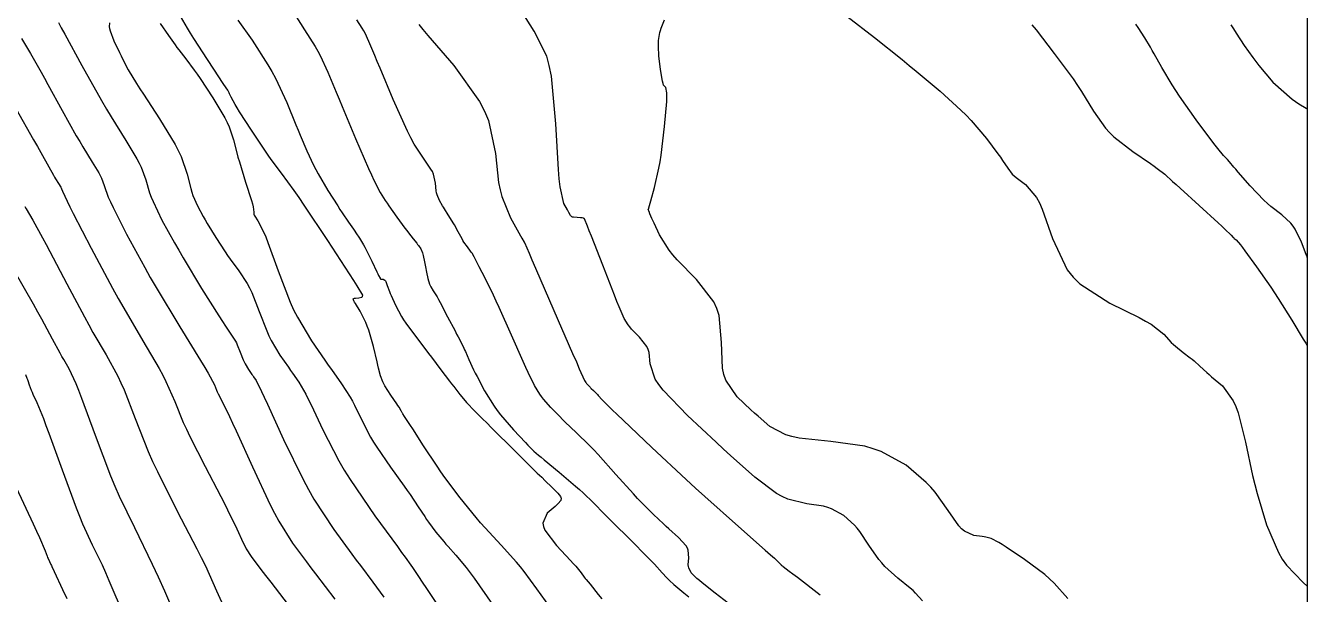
# Model space of a CAD drawing. Header units: metres. Extents: x 837117 to 838479, y 1189012 to 1191015.
# Drawn here: x 838338.2 to 838476.5, y 1189396.8 to 1189458.2 of the extents above; entities that cross this region are included whole.
import ezdxf

# ---------------------------------------------------------------- set-up
doc = ezdxf.new("R2010")
doc.units = ezdxf.units.M
doc.header["$LTSCALE"] = 0.3
for name, color, linetype in [('COTAS 10', 1, 'Continuous'), ('COTAS INT', 252, 'Continuous'), ('MARCO IMP', 130, 'Continuous')]:
    doc.layers.add(name, color=color, linetype=linetype)

msp = doc.modelspace()

# ---------------------------------------------------------------- linework, layer by layer
at = {"layer": 'COTAS 10'}
for points in [[(838352.72, 1189458.42), (838353.6, 1189457.13), (838354.31, 1189456.11), (838354.51, 1189455.83), (838354.72, 1189455.56), (838355.47, 1189454.6), (838356.39, 1189453.38), (838356.7, 1189452.94), (838357.03, 1189452.46), (838358.4, 1189450.37), (838359.67, 1189448.23), (838359.93, 1189447.72), (838360.15, 1189447.25), (838360.63, 1189445.85), (838360.97, 1189444.45), (838361.1, 1189443.97), (838361.25, 1189443.46), (838361.93, 1189441.28), (838362.55, 1189439.31), (838362.66, 1189438.93), (838362.74, 1189438.61), (838362.81, 1189438.02), (838362.81, 1189437.79), (838362.85, 1189437.7), (838362.91, 1189437.59), (838363.26, 1189437.1), (838363.87, 1189435.92), (838364.09, 1189435.38), (838364.34, 1189434.75), (838365.43, 1189431.71), (838366.73, 1189428.33), (838367.11, 1189427.49), (838367.51, 1189426.69), (838369.03, 1189424.15), (838370.49, 1189422.04), (838370.85, 1189421.52), (838371.2, 1189421.03), (838372.28, 1189419.48), (838373.2, 1189418.04), (838373.45, 1189417.62), (838373.68, 1189417.19), (838374.48, 1189415.56), (838375.41, 1189413.75), (838375.73, 1189413.21), (838376.08, 1189412.65), (838377.57, 1189410.49), (838379.03, 1189408.45), (838379.37, 1189407.97), (838379.68, 1189407.53), (838380.55, 1189406.22), (838381.25, 1189405.15), (838381.46, 1189404.85), (838381.67, 1189404.56), (838382.47, 1189403.49), (838383.31, 1189402.46), (838383.54, 1189402.19), (838383.77, 1189401.92), (838384.62, 1189401), (838385.74, 1189399.65), (838386.15, 1189399.1), (838386.6, 1189398.49), (838388.57, 1189395.65)], [(838380.62, 1189458.31), (838381.06, 1189457.77), (838381.6, 1189457.13), (838384.38, 1189453.86), (838387.16, 1189449.97), (838387.7, 1189448.94), (838388.14, 1189447.92), (838388.91, 1189444.38), (838389.23, 1189441.22), (838389.39, 1189440.45), (838389.58, 1189439.72), (838390.51, 1189437.42), (838391.42, 1189435.79), (838391.59, 1189435.48), (838391.73, 1189435.22), (838391.97, 1189434.81), (838391.98, 1189434.78), (838391.99, 1189434.78), (838391.99, 1189434.77), (838392.01, 1189434.74), (838392.51, 1189433.59), (838392.82, 1189432.88), (838393.2, 1189432), (838395.2, 1189427.4), (838397.22, 1189422.77), (838397.62, 1189421.87), (838397.94, 1189421.13), (838398.51, 1189419.85), (838398.64, 1189419.65), (838398.68, 1189419.59), (838398.72, 1189419.54), (838398.89, 1189419.34), (838399.1, 1189419.13), (838399.16, 1189419.06), (838399.23, 1189419), (838399.48, 1189418.76), (838399.79, 1189418.46), (838399.89, 1189418.35), (838399.99, 1189418.24), (838400.41, 1189417.78), (838401.5, 1189416.68), (838402.03, 1189416.17), (838402.66, 1189415.56), (838405.76, 1189412.62), (838409.47, 1189409.16), (838410.49, 1189408.23), (838411.5, 1189407.31), (838415.12, 1189404.08), (838418.01, 1189401.53), (838418.56, 1189401.04), (838419, 1189400.65), (838419.7, 1189400), (838419.7, 1189399.96), (838419.71, 1189399.95), (838419.72, 1189399.94), (838419.77, 1189399.89), (838419.83, 1189399.85), (838419.87, 1189399.83), (838419.94, 1189399.78), (838420.6, 1189399.28), (838420.99, 1189398.99), (838421.47, 1189398.62), (838423.95, 1189396.71)], [(838476.51, 1189433.13), (838476.49, 1189433.2), (838476.38, 1189433.46), (838475.89, 1189434.78), (838475.21, 1189436.2), (838474.98, 1189436.53), (838474.74, 1189436.84), (838473.75, 1189437.73), (838472.57, 1189438.65), (838472.21, 1189438.98), (838471.83, 1189439.34), (838470.35, 1189440.89), (838469.05, 1189442.35), (838468.79, 1189442.66), (838468.57, 1189442.91), (838468.1, 1189443.47), (838467.89, 1189443.73), (838467.83, 1189443.81), (838467.76, 1189443.88), (838467.48, 1189444.15), (838466.85, 1189444.9), (838466.56, 1189445.28), (838466.21, 1189445.74), (838464.53, 1189448.01), (838462.73, 1189450.55), (838462.32, 1189451.18), (838461.93, 1189451.77), (838460.82, 1189453.65), (838459.99, 1189455.15), (838459.78, 1189455.51), (838459.59, 1189455.85), (838458.96, 1189456.87), (838458.26, 1189457.96), (838458.01, 1189458.34)], [(838338.1, 1189438.65), (838338.25, 1189438.38), (838338.95, 1189437.17), (838340.01, 1189435.26), (838340.39, 1189434.55), (838340.81, 1189433.77), (838342.62, 1189430.3), (838344.52, 1189426.72), (838344.99, 1189425.85), (838345.44, 1189425.05), (838346.87, 1189422.62), (838348.12, 1189420.32), (838348.46, 1189419.59), (838348.8, 1189418.83), (838349.99, 1189415.75), (838351.41, 1189412.19), (838351.89, 1189411.12), (838352.4, 1189410.02), (838354.55, 1189405.75), (838356.66, 1189401.69), (838357.14, 1189400.73), (838357.58, 1189399.83), (838358.8, 1189397.15), (838359.72, 1189395.1)]]:
    msp.add_lwpolyline(points, dxfattribs=at)
at = {"layer": 'COTAS INT'}
for points in [[(838394.75, 1189395.42), (838393.36, 1189397.36), (838392, 1189399.23), (838391.58, 1189399.74), (838391.16, 1189400.25), (838389.51, 1189402.07), (838387.77, 1189403.95), (838387.29, 1189404.5), (838386.81, 1189405.06), (838385.09, 1189407.18), (838383.44, 1189409.38), (838383, 1189409.99), (838382.58, 1189410.6), (838381.12, 1189412.8), (838379.96, 1189414.63), (838379.73, 1189415), (838379.52, 1189415.32), (838379.09, 1189415.97), (838378.91, 1189416.24), (838378.86, 1189416.31), (838378.82, 1189416.37), (838378.71, 1189416.59), (838378.48, 1189416.98), (838378.37, 1189417.15), (838378.24, 1189417.34), (838377.61, 1189418.27), (838376.96, 1189419.26), (838376.83, 1189419.5), (838376.72, 1189419.72), (838376.47, 1189420.37), (838376.27, 1189421.19), (838376.2, 1189421.51), (838376.11, 1189421.88), (838375.71, 1189423.54), (838375.21, 1189425.3), (838375.06, 1189425.73), (838374.9, 1189426.12), (838374.29, 1189427.33), (838373.79, 1189428.16), (838373.69, 1189428.32), (838373.62, 1189428.46), (838373.54, 1189428.69), (838373.67, 1189428.73), (838373.72, 1189428.74), (838373.79, 1189428.75), (838374.13, 1189428.79), (838374.45, 1189428.86), (838374.5, 1189428.89), (838374.55, 1189428.92), (838374.58, 1189429.07), (838373.96, 1189430.08), (838373.59, 1189430.65), (838373.14, 1189431.36), (838370.79, 1189434.96), (838368.26, 1189438.78), (838367.69, 1189439.62), (838367.18, 1189440.36), (838365.81, 1189442.24), (838364.7, 1189443.72), (838364.35, 1189444.2), (838363.99, 1189444.73), (838362.55, 1189446.88), (838361.27, 1189448.88), (838361.01, 1189449.3), (838360.8, 1189449.66), (838360.35, 1189450.46), (838360.19, 1189450.83), (838360.15, 1189450.92), (838360.11, 1189450.99), (838359.99, 1189451.2), (838359.59, 1189451.81), (838359.37, 1189452.13), (838359.11, 1189452.53), (838357.81, 1189454.52), (838356.35, 1189456.79), (838355.99, 1189457.36), (838355.66, 1189457.9), (838354.65, 1189459.63)], [(838366.74, 1189460.17), (838368.27, 1189457.71), (838369.43, 1189455.92), (838369.71, 1189455.43), (838369.98, 1189454.94), (838370.81, 1189453.17), (838371.7, 1189450.99), (838372.02, 1189450.25), (838372.35, 1189449.44), (838373.8, 1189446), (838375.19, 1189442.75), (838375.5, 1189442.07), (838375.77, 1189441.49), (838376.45, 1189440.15), (838377, 1189439.3), (838377.19, 1189439.02), (838377.39, 1189438.72), (838378.25, 1189437.49), (838379.11, 1189436.31), (838379.31, 1189436.04), (838379.49, 1189435.8), (838380.02, 1189435.14), (838380.4, 1189434.67), (838380.49, 1189434.55), (838380.58, 1189434.44), (838380.82, 1189434.07), (838381.01, 1189433.65), (838381.06, 1189433.5), (838381.1, 1189433.35), (838381.23, 1189432.68), (838381.36, 1189431.94), (838381.4, 1189431.75), (838381.43, 1189431.55), (838381.58, 1189430.87), (838381.77, 1189430.27), (838381.83, 1189430.12), (838381.9, 1189429.98), (838382.16, 1189429.55), (838382.58, 1189428.89), (838382.75, 1189428.61), (838382.93, 1189428.28), (838383.73, 1189426.74), (838384.53, 1189425.2), (838384.7, 1189424.87), (838384.85, 1189424.58), (838385.21, 1189423.89), (838385.46, 1189423.36), (838385.55, 1189423.18), (838385.64, 1189422.98), (838386.02, 1189422.12), (838386.53, 1189421.02), (838386.71, 1189420.66), (838386.9, 1189420.29), (838387.71, 1189418.75), (838388.74, 1189417.09), (838389.07, 1189416.62), (838389.42, 1189416.16), (838390.85, 1189414.51), (838392.13, 1189413.15), (838392.39, 1189412.88), (838392.61, 1189412.65), (838393.03, 1189412.22), (838393.54, 1189411.79), (838393.81, 1189411.57), (838394.13, 1189411.3), (838395.76, 1189409.96), (838397.54, 1189408.45), (838397.96, 1189408.08), (838398.34, 1189407.73), (838399.48, 1189406.63), (838400.66, 1189405.42), (838401.07, 1189405.01), (838401.51, 1189404.56), (838403.45, 1189402.64), (838405.3, 1189400.79), (838405.69, 1189400.39), (838406.04, 1189400.02), (838406.88, 1189399.1), (838407.39, 1189398.53), (838407.52, 1189398.39), (838407.66, 1189398.25), (838408.14, 1189397.84), (838409.23, 1189396.93), (838409.75, 1189396.48)], [(838434.98, 1189396.07), (838434.23, 1189396.9), (838433.96, 1189397.16), (838433.66, 1189397.43), (838432.33, 1189398.51), (838430.93, 1189399.77), (838430.59, 1189400.15), (838430.26, 1189400.54), (838429.2, 1189402.06), (838428.22, 1189403.54), (838427.93, 1189403.9), (838427.63, 1189404.23), (838426.5, 1189405.27), (838425.17, 1189406), (838424.75, 1189406.15), (838424.3, 1189406.28), (838422.5, 1189406.53), (838420.45, 1189407.04), (838419.84, 1189407.32), (838419.23, 1189407.66), (838416.88, 1189409.41), (838414.27, 1189411.74), (838413.5, 1189412.45), (838412.7, 1189413.19), (838409.6, 1189416.08), (838407, 1189418.8), (838406.52, 1189419.43), (838406.13, 1189420.01), (838405.59, 1189421.66), (838405.48, 1189422.89), (838405.38, 1189423.21), (838405.24, 1189423.51), (838404.44, 1189424.53), (838403.57, 1189425.41), (838403.38, 1189425.64), (838403.21, 1189425.85), (838402.77, 1189426.55), (838402.24, 1189427.82), (838402, 1189428.4), (838401.74, 1189429.07), (838400.46, 1189432.31), (838399.24, 1189435.43), (838399, 1189436.03), (838398.81, 1189436.51), (838398.49, 1189437.3), (838398.46, 1189437.34), (838398.45, 1189437.35), (838398.43, 1189437.35), (838398.38, 1189437.38), (838398.23, 1189437.41), (838398.16, 1189437.42), (838398.08, 1189437.42), (838397.69, 1189437.44), (838397.3, 1189437.49), (838397.21, 1189437.51), (838397.14, 1189437.54), (838396.97, 1189437.69), (838396.81, 1189438), (838396.74, 1189438.13), (838396.66, 1189438.27), (838396.27, 1189438.96), (838395.87, 1189440.78), (838395.77, 1189441.63), (838395.68, 1189442.64), (838395.42, 1189447.57), (838394.93, 1189452.71), (838394.69, 1189453.86), (838394.42, 1189454.88), (838393.06, 1189457.57), (838391.77, 1189459.62)], [(838426.82, 1189459.2), (838429.78, 1189456.89), (838432.77, 1189454.52), (838433.55, 1189453.89), (838434.31, 1189453.26), (838436.89, 1189451.11), (838439.13, 1189449.06), (838439.69, 1189448.5), (838440.22, 1189447.95), (838441.88, 1189445.99), (838443.12, 1189444.33), (838443.39, 1189443.96), (838443.62, 1189443.63), (838444.17, 1189442.77), (838444.67, 1189442.14), (838444.86, 1189441.95), (838445.09, 1189441.76), (838446.11, 1189441.01), (838447.27, 1189439.63), (838447.59, 1189439.05), (838447.9, 1189438.37), (838448.99, 1189435.18), (838450.6, 1189431.81), (838451.23, 1189431.03), (838451.94, 1189430.3), (838455.18, 1189428.2), (838458.37, 1189426.65), (838459.05, 1189426.27), (838459.64, 1189425.92), (838461.03, 1189424.84), (838461.83, 1189423.97), (838462.06, 1189423.75), (838462.28, 1189423.55), (838463.1, 1189422.89), (838463.88, 1189422.3), (838464.08, 1189422.14), (838464.28, 1189421.98), (838464.92, 1189421.4), (838465.66, 1189420.72), (838465.91, 1189420.49), (838466.18, 1189420.25), (838467.34, 1189419.26), (838468.51, 1189417.67), (838468.79, 1189417.05), (838469.05, 1189416.35), (838469.85, 1189413.19), (838470.61, 1189409.59), (838470.85, 1189408.62), (838471.1, 1189407.65), (838472.12, 1189404.25), (838473.4, 1189401.27), (838473.81, 1189400.57), (838474.26, 1189399.92), (838476.07, 1189398.03), (838476.51, 1189397.63)], [(838341.73, 1189458.51), (838342.03, 1189457.95), (838342.4, 1189457.27), (838344.26, 1189453.86), (838346.37, 1189450.08), (838346.9, 1189449.17), (838347.4, 1189448.33), (838349, 1189445.78), (838350.2, 1189443.81), (838350.45, 1189443.33), (838350.66, 1189442.89), (838351.14, 1189441.51), (838351.55, 1189440.13), (838351.73, 1189439.67), (838351.94, 1189439.19), (838352.9, 1189437.18), (838354.25, 1189434.71), (838354.7, 1189433.93), (838355.18, 1189433.11), (838357.18, 1189429.8), (838359.03, 1189426.84), (838359.42, 1189426.24), (838359.74, 1189425.73), (838360.48, 1189424.65), (838360.84, 1189424.1), (838360.93, 1189423.92), (838361.03, 1189423.72), (838361.35, 1189422.91), (838361.67, 1189422.07), (838361.77, 1189421.86), (838361.86, 1189421.66), (838362.24, 1189421.03), (838362.6, 1189420.51), (838362.69, 1189420.38), (838362.78, 1189420.26), (838363.05, 1189419.87), (838363.65, 1189418.68), (838363.94, 1189418.06), (838364.29, 1189417.3), (838366.02, 1189413.48), (838368.12, 1189409.16), (838368.71, 1189408.08), (838369.29, 1189407.05), (838371.43, 1189403.77), (838373.39, 1189401.1), (838373.87, 1189400.46), (838374.31, 1189399.86), (838375.67, 1189398.07), (838376.83, 1189396.44)], [(838347.25, 1189458.48), (838347.19, 1189458.05), (838347.23, 1189457.86), (838347.29, 1189457.63), (838347.72, 1189456.54), (838348.31, 1189455.27), (838348.48, 1189454.93), (838348.65, 1189454.59), (838349.26, 1189453.42), (838350.16, 1189451.92), (838350.5, 1189451.37), (838350.89, 1189450.76), (838352.63, 1189448.11), (838354.31, 1189445.35), (838354.66, 1189444.68), (838354.96, 1189444.05), (838355.63, 1189442.12), (838356, 1189440.59), (838356.12, 1189440.21), (838356.24, 1189439.84), (838356.73, 1189438.7), (838357.35, 1189437.56), (838357.56, 1189437.2), (838357.78, 1189436.82), (838358.7, 1189435.3), (838359.7, 1189433.75), (838359.97, 1189433.35), (838360.25, 1189432.97), (838361.2, 1189431.71), (838362.11, 1189430.32), (838362.35, 1189429.86), (838362.58, 1189429.36), (838363.39, 1189427.3), (838364.2, 1189425.2), (838364.44, 1189424.67), (838364.69, 1189424.18), (838365.63, 1189422.59), (838366.55, 1189421.28), (838366.77, 1189420.95), (838366.99, 1189420.65), (838367.66, 1189419.67), (838368.43, 1189418.36), (838368.69, 1189417.84), (838368.99, 1189417.24), (838370.25, 1189414.52), (838371.98, 1189411.17), (838372.57, 1189410.17), (838373.2, 1189409.15), (838375.88, 1189405.23), (838378.3, 1189401.92), (838378.76, 1189401.28), (838379.14, 1189400.76), (838379.77, 1189399.9), (838379.84, 1189399.81), (838379.85, 1189399.79), (838379.87, 1189399.76), (838379.93, 1189399.66), (838380.58, 1189398.67), (838380.97, 1189398.09), (838381.45, 1189397.38), (838383.94, 1189393.69)], [(838361.09, 1189458.78), (838362.62, 1189456.6), (838364.33, 1189453.96), (838364.75, 1189453.23), (838365.15, 1189452.5), (838366.38, 1189449.87), (838367.36, 1189447.48), (838367.6, 1189446.9), (838367.82, 1189446.35), (838368.53, 1189444.66), (838369.26, 1189443.11), (838369.49, 1189442.65), (838369.75, 1189442.18), (838370.81, 1189440.38), (838371.86, 1189438.71), (838372.11, 1189438.32), (838372.34, 1189437.96), (838373.03, 1189436.94), (838373.57, 1189436.19), (838373.7, 1189435.99), (838373.82, 1189435.81), (838374.22, 1189435.22), (838374.64, 1189434.51), (838374.78, 1189434.25), (838374.92, 1189433.97), (838375.53, 1189432.74), (838376.08, 1189431.6), (838376.19, 1189431.38), (838376.27, 1189431.2), (838376.43, 1189430.89), (838376.46, 1189430.85), (838376.47, 1189430.84), (838376.47, 1189430.83), (838376.48, 1189430.82), (838376.53, 1189430.81), (838376.56, 1189430.81), (838376.59, 1189430.81), (838376.76, 1189430.8), (838376.95, 1189430.68), (838377.01, 1189430.62), (838377.05, 1189430.54), (838377.21, 1189430.12), (838377.44, 1189429.48), (838377.53, 1189429.26), (838377.63, 1189429.02), (838378.09, 1189428), (838378.75, 1189426.78), (838378.98, 1189426.42), (838379.22, 1189426.05), (838380.25, 1189424.63), (838381.38, 1189423.17), (838381.68, 1189422.78), (838381.98, 1189422.39), (838383.01, 1189421.02), (838383.94, 1189419.79), (838384.16, 1189419.49), (838384.38, 1189419.21), (838385.05, 1189418.34), (838385.62, 1189417.64), (838385.78, 1189417.46), (838385.94, 1189417.29), (838386.48, 1189416.73), (838387.5, 1189415.73), (838387.95, 1189415.28), (838388.47, 1189414.76), (838390.98, 1189412.27), (838393.4, 1189409.86), (838393.88, 1189409.4), (838394.26, 1189409.01), (838394.96, 1189408.34), (838395.15, 1189408.17), (838395.22, 1189408.1), (838395.29, 1189408.02), (838395.62, 1189407.68), (838395.9, 1189407.32), (838395.95, 1189407.23), (838395.97, 1189407.15), (838395.95, 1189406.9), (838395.65, 1189406.56), (838395.5, 1189406.42), (838395.33, 1189406.25), (838394.48, 1189405.51), (838394, 1189404.45), (838394.07, 1189404.08), (838394.22, 1189403.69), (838395.47, 1189402.02), (838396.98, 1189400.43), (838397.29, 1189400.09), (838397.56, 1189399.79), (838398.15, 1189399.07), (838398.48, 1189398.61), (838398.58, 1189398.48), (838398.69, 1189398.35), (838399.11, 1189397.85), (838399.98, 1189396.76), (838400.38, 1189396.26)], [(838414, 1189395.82), (838412.6, 1189396.89), (838411.2, 1189398), (838410.9, 1189398.25), (838410.64, 1189398.47), (838410.02, 1189399.09), (838409.75, 1189399.61), (838409.71, 1189399.78), (838409.69, 1189399.96), (838409.76, 1189400.7), (838409.7, 1189401.52), (838409.6, 1189401.76), (838409.46, 1189402), (838408.65, 1189402.9), (838407.6, 1189403.83), (838407.31, 1189404.1), (838407.01, 1189404.37), (838405.93, 1189405.38), (838404.65, 1189406.67), (838404.22, 1189407.12), (838403.77, 1189407.61), (838401.89, 1189409.72), (838399.97, 1189411.86), (838399.49, 1189412.36), (838399.04, 1189412.84), (838397.61, 1189414.24), (838396.42, 1189415.37), (838396.12, 1189415.66), (838395.82, 1189415.95), (838394.87, 1189416.92), (838394.07, 1189417.85), (838393.87, 1189418.11), (838393.69, 1189418.37), (838393.11, 1189419.3), (838392.42, 1189420.71), (838392.16, 1189421.26), (838391.88, 1189421.89), (838390.61, 1189424.76), (838389.3, 1189427.73), (838388.98, 1189428.42), (838388.68, 1189429.06), (838387.79, 1189430.89), (838387.14, 1189432.13), (838387, 1189432.4), (838386.88, 1189432.64), (838386.58, 1189433.21), (838386.36, 1189433.6), (838386.28, 1189433.71), (838386.2, 1189433.83), (838385.87, 1189434.28), (838385.49, 1189434.81), (838385.38, 1189434.98), (838385.28, 1189435.16), (838384.87, 1189435.9), (838384.46, 1189436.67), (838384.34, 1189436.87), (838384.22, 1189437.07), (838383.79, 1189437.76), (838383.38, 1189438.4), (838383.27, 1189438.57), (838383.17, 1189438.73), (838382.84, 1189439.3), (838382.59, 1189439.92), (838382.54, 1189440.12), (838382.49, 1189440.33), (838382.41, 1189441.18), (838382.2, 1189442.14), (838382.08, 1189442.41), (838381.93, 1189442.69), (838381.18, 1189443.74), (838380.11, 1189445.39), (838379.76, 1189446.05), (838379.39, 1189446.79), (838377.86, 1189450.21), (838376.43, 1189453.59), (838376.13, 1189454.31), (838375.87, 1189454.94), (838375.24, 1189456.46), (838374.81, 1189457.38), (838374.67, 1189457.63), (838374.52, 1189457.89), (838373.92, 1189458.81)], [(838450.67, 1189396.31), (838449.18, 1189397.98), (838448.69, 1189398.43), (838448.17, 1189398.89), (838446, 1189400.53), (838443.99, 1189401.87), (838443.57, 1189402.14), (838443.2, 1189402.36), (838442.38, 1189402.8), (838441.82, 1189402.94), (838441.63, 1189402.97), (838441.42, 1189403), (838440.53, 1189403.11), (838439.5, 1189403.58), (838439.2, 1189403.84), (838438.9, 1189404.16), (838437.76, 1189405.81), (838436.35, 1189407.79), (838435.87, 1189408.32), (838435.36, 1189408.85), (838433.2, 1189410.7), (838430.5, 1189412.19), (838429.64, 1189412.49), (838428.74, 1189412.75), (838425.07, 1189413.27), (838421.65, 1189413.64), (838420.89, 1189413.8), (838420.22, 1189413.99), (838418.49, 1189414.87), (838417.23, 1189416), (838416.85, 1189416.34), (838416.46, 1189416.7), (838414.96, 1189418.1), (838413.74, 1189419.9), (838413.54, 1189420.51), (838413.38, 1189421.17), (838413.3, 1189423.95), (838413.05, 1189426.88), (838412.79, 1189427.63), (838412.46, 1189428.35), (838410.57, 1189430.77), (838408.5, 1189432.88), (838408.04, 1189433.41), (838407.63, 1189433.92), (838406.59, 1189435.58), (838406.01, 1189436.85), (838405.88, 1189437.12), (838405.78, 1189437.35), (838405.56, 1189437.86), (838405.47, 1189438.09), (838405.45, 1189438.13), (838405.43, 1189438.17), (838405.39, 1189438.25), (838405.38, 1189438.29), (838405.38, 1189438.3), (838405.38, 1189438.31), (838405.39, 1189438.37), (838405.51, 1189438.76), (838405.58, 1189438.99), (838405.65, 1189439.27), (838406.06, 1189440.7), (838406.53, 1189442.78), (838406.65, 1189443.47), (838406.76, 1189444.2), (838407.14, 1189447.28), (838407.37, 1189449.99), (838407.4, 1189450.5), (838407.4, 1189450.91), (838407.28, 1189451.5), (838407.04, 1189451.75), (838406.98, 1189451.94), (838406.91, 1189452.17), (838406.69, 1189453.45), (838406.53, 1189454.91), (838406.51, 1189455.26), (838406.49, 1189455.58), (838406.49, 1189456.57), (838406.62, 1189457.43), (838406.69, 1189457.67), (838406.77, 1189457.91), (838407.15, 1189458.79)], [(838446.78, 1189458.27), (838447.23, 1189457.72), (838449.2, 1189455.17), (838451.22, 1189452.42), (838451.7, 1189451.73), (838452.14, 1189451.06), (838453.43, 1189448.94), (838454.72, 1189447.11), (838455.17, 1189446.63), (838455.64, 1189446.16), (838457.66, 1189444.58), (838459.57, 1189443.3), (838459.97, 1189443.01), (838460.32, 1189442.76), (838461.12, 1189442.13), (838461.97, 1189441.35), (838462.34, 1189441.01), (838462.78, 1189440.62), (838464.84, 1189438.74), (838466.87, 1189436.89), (838467.28, 1189436.51), (838467.61, 1189436.2), (838468.28, 1189435.55), (838468.5, 1189435.31), (838468.56, 1189435.25), (838468.62, 1189435.2), (838468.82, 1189435.03), (838469.28, 1189434.5), (838469.5, 1189434.22), (838469.76, 1189433.87), (838471.04, 1189432.13), (838472.56, 1189429.95), (838472.97, 1189429.33), (838473.38, 1189428.7), (838474.83, 1189426.36), (838476.07, 1189424.32), (838476.34, 1189423.87), (838476.51, 1189423.59)], [(838468.24, 1189458.27), (838468.55, 1189457.82), (838468.84, 1189457.38), (838469.71, 1189456.04), (838470.63, 1189454.73), (838470.95, 1189454.31), (838471.29, 1189453.87), (838472.78, 1189452.08), (838474.87, 1189450.22), (838475.59, 1189449.74), (838476.38, 1189449.27), (838476.51, 1189449.21)], [(838337.73, 1189456.79), (838338.71, 1189455.18), (838339.85, 1189453.16), (838340.21, 1189452.51), (838340.59, 1189451.82), (838342.14, 1189449.01), (838343.65, 1189446.29), (838344.02, 1189445.66), (838344.35, 1189445.08), (838345.37, 1189443.45), (838346.09, 1189442.27), (838346.24, 1189441.99), (838346.36, 1189441.72), (838346.65, 1189440.9), (838347.1, 1189439.67), (838347.34, 1189439.14), (838347.63, 1189438.53), (838349.08, 1189435.66), (838351.03, 1189432.06), (838351.64, 1189430.99), (838352.27, 1189429.89), (838354.83, 1189425.66), (838357.06, 1189422), (838357.51, 1189421.26), (838357.87, 1189420.64), (838358.55, 1189419.38), (838358.78, 1189418.81), (838358.86, 1189418.63), (838358.96, 1189418.43), (838359.38, 1189417.6), (838360.18, 1189415.96), (838360.51, 1189415.25), (838360.89, 1189414.43), (838362.65, 1189410.52), (838364.58, 1189406.44), (838365.06, 1189405.51), (838365.52, 1189404.66), (838366.98, 1189402.3), (838368.49, 1189400.27), (838368.97, 1189399.64), (838369.48, 1189398.96), (838371.57, 1189396.24)], [(838337.12, 1189449.22), (838339.04, 1189445.86), (838339.45, 1189445.13), (838339.82, 1189444.49), (838340.69, 1189442.92), (838341.19, 1189442.04), (838341.3, 1189441.83), (838341.41, 1189441.65), (838341.74, 1189441.12), (838341.97, 1189440.74), (838342.02, 1189440.65), (838342.06, 1189440.56), (838342.16, 1189440.29), (838342.66, 1189439.21), (838342.96, 1189438.61), (838343.33, 1189437.88), (838345.25, 1189434.14), (838347.55, 1189429.82), (838348.17, 1189428.71), (838348.77, 1189427.65), (838350.84, 1189424.14), (838352.59, 1189421.16), (838352.98, 1189420.43), (838353.33, 1189419.73), (838354.27, 1189417.57), (838355.19, 1189415.33), (838355.53, 1189414.59), (838355.9, 1189413.81), (838357.57, 1189410.55), (838359.25, 1189407.33), (838359.63, 1189406.58), (838359.98, 1189405.88), (838360.96, 1189403.82), (838361.66, 1189402.34), (838361.84, 1189402), (838362, 1189401.69), (838362.54, 1189400.84), (838363.58, 1189399.45), (838364.07, 1189398.81), (838364.65, 1189398.06), (838367.46, 1189394.41)], [(838356.02, 1189390.53), (838353.2, 1189397.1), (838352.52, 1189398.62), (838351.88, 1189400), (838349.96, 1189403.93), (838348.31, 1189407.34), (838347.85, 1189408.4), (838347.39, 1189409.51), (838345.72, 1189413.93), (838344.26, 1189417.92), (838343.93, 1189418.76), (838343.64, 1189419.48), (838342.88, 1189421.1), (838342.29, 1189422.12), (838342.1, 1189422.46), (838341.9, 1189422.82), (838341.1, 1189424.33), (838339.94, 1189426.48), (838339.51, 1189427.24), (838339.03, 1189428.08), (838336.93, 1189431.72)], [(838338.18, 1189420.49), (838338.33, 1189420.09), (838338.37, 1189419.97), (838338.42, 1189419.85), (838338.57, 1189419.39), (838338.79, 1189418.8), (838338.88, 1189418.6), (838338.97, 1189418.39), (838339.39, 1189417.48), (838340.1, 1189415.75), (838340.38, 1189415.01), (838340.69, 1189414.17), (838342.12, 1189410.21), (838343.62, 1189406.12), (838343.98, 1189405.2), (838344.32, 1189404.36), (838345.36, 1189402.12), (838346.43, 1189399.93), (838346.79, 1189399.13), (838347.18, 1189398.26), (838348.83, 1189394.41)], [(838337.16, 1189408.3), (838338.99, 1189404.39), (838339.36, 1189403.58), (838339.68, 1189402.9), (838340.3, 1189401.45), (838340.51, 1189400.87), (838340.56, 1189400.74), (838340.61, 1189400.62), (838340.76, 1189400.3), (838340.91, 1189399.99), (838340.96, 1189399.88), (838341.02, 1189399.75), (838341.25, 1189399.21), (838342.16, 1189397.3), (838342.63, 1189396.31)]]:
    msp.add_lwpolyline(points, dxfattribs=at)
at = {"layer": 'MARCO IMP'}
msp.add_lwpolyline([(837116.51, 1189053.87), (837116.51, 1191013.87), (838476.51, 1191013.87), (838476.51, 1189053.87), (837116.51, 1189053.87)], dxfattribs=at)

doc.saveas('drawing.dxf')
